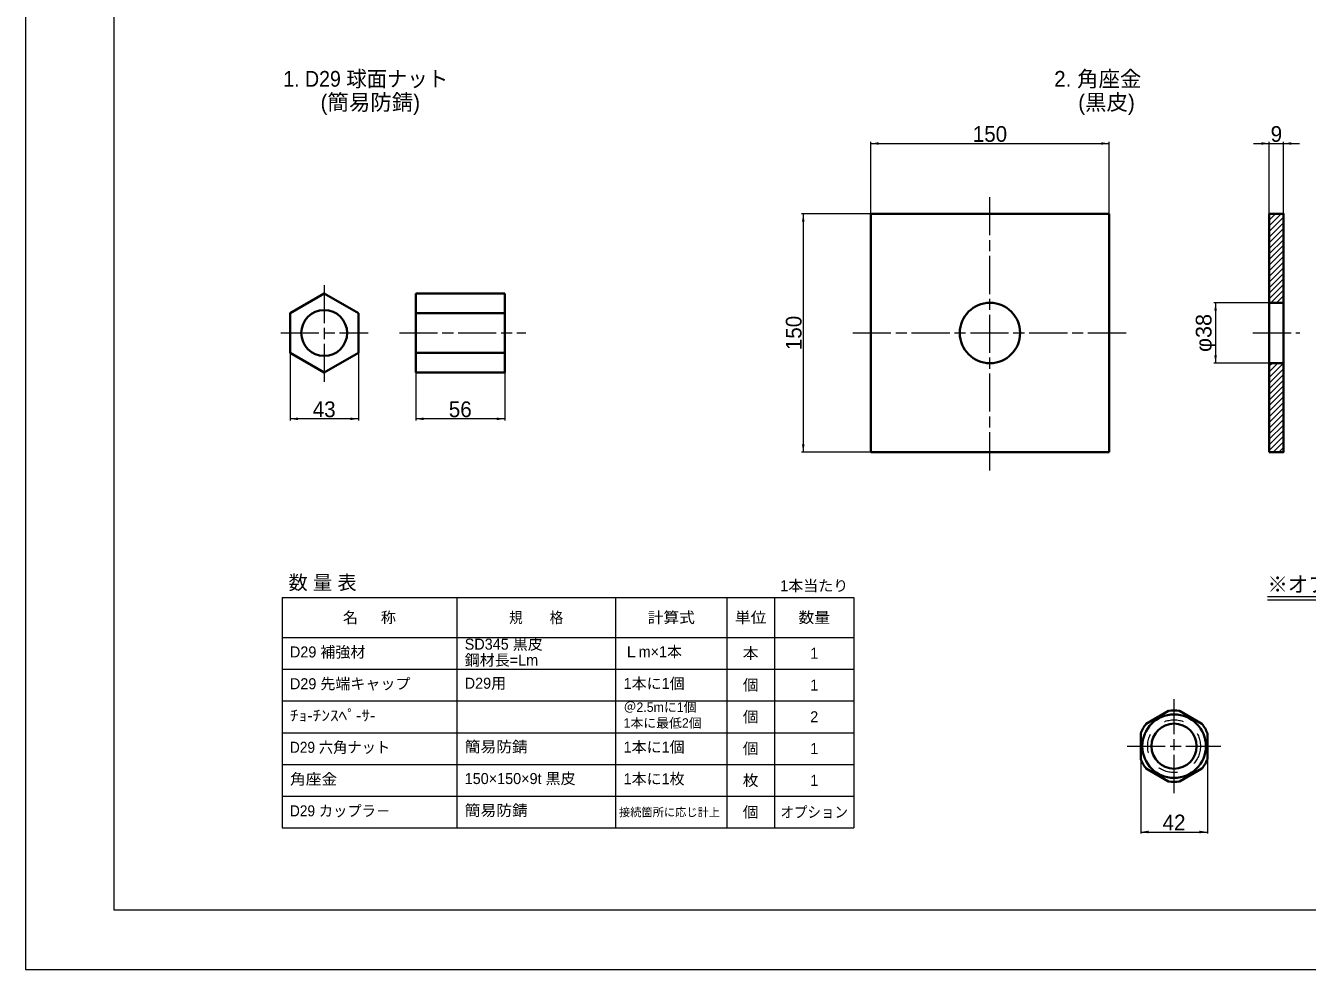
# Model space of a CAD drawing. Units: millimetres at full size, sheet at 1:2. Extents: x 2161 to 3843, y 928 to 2116.
# Drawn here: x 2161 to 2968, y 928 to 1522 of the extents above; entities that cross this region are included whole.
import ezdxf
from ezdxf.enums import TextEntityAlignment as Align

# ---------------------------------------------------------------- set-up
doc = ezdxf.new("R2010")
doc.units = ezdxf.units.MM
doc.header["$LTSCALE"] = 2
doc.linetypes.add('CHAIN', pattern=[18.5, 12, -1.5, 3.5, -1.5])
doc.linetypes.add('DASHED_SPACED', pattern=[12, 6, -6])
for name, color, linetype, lineweight in [('1外形線', 7, 'Continuous', 35), ('2 細い実線', 3, 'Continuous', 20), ('3隠れ線', 2, 'DASHED_SPACED', 13), ('4中心線', 1, 'CHAIN', 15), ('6寸法線', 4, 'Continuous', 13), ('7 枠・タイトル', 7, 'Continuous', 13), ('8 数量表', 7, 'Continuous', 13), ('Defpoints_2', 7, 'Continuous', 13)]:
    doc.layers.add(name, color=color, linetype=linetype, lineweight=lineweight)
doc.styles.add('ＭＳ Ｐゴシック', font='')
doc.styles.get('ＭＳ Ｐゴシック').set_extended_font_data('MS PGothic')
pattern_1 = [(45, (2365.846, 418.385), (-1.76777, 1.76777), [])]

# ---------------------------------------------------------------- blocks, each defined once
blk = doc.blocks.new('filled_arrow')
at = {"color": 0, "linetype": 'Continuous', "lineweight": -2}
blk.add_solid([(7.5, 1.25), (0, 0), (7.5, -1.25)], dxfattribs=at)

msp = doc.modelspace()

# ---------------------------------------------------------------- hatches: boundary and pattern name
at = {"layer": '2 細い実線'}
h = msp.add_hatch(dxfattribs=at)
h.set_pattern_fill('USER', color=256, style=0, pattern_type=2)
h.set_pattern_definition(pattern_1)
h.paths.add_polyline_path([(2952.644, 1403.286), (2943.644, 1403.286), (2943.644, 1347.286), (2952.644, 1347.286)])
h = msp.add_hatch(dxfattribs=at)
h.set_pattern_fill('USER', color=256, style=0, pattern_type=2)
h.set_pattern_definition(pattern_1)
h.paths.add_polyline_path([(2952.644, 1309.286), (2943.644, 1309.286), (2943.644, 1253.286), (2952.644, 1253.286)])

# ---------------------------------------------------------------- linework, layer by layer
at = {"layer": '1外形線'}
for p, q in [((2692.868, 1403.286), (2692.868, 1253.286)), ((2842.868, 1403.286), (2692.868, 1403.286)), ((2842.868, 1253.286), (2842.868, 1403.286)), ((2406.457, 1303.46), (2406.457, 1353.112)), ((2462.457, 1353.112), (2406.457, 1353.112)), ((2462.457, 1303.46), (2462.457, 1353.112)), ((2406.457, 1340.699), (2462.457, 1340.699)), ((2943.644, 1347.286), (2952.644, 1347.286)), ((2406.457, 1315.873), (2462.457, 1315.873)), ((2943.644, 1309.286), (2952.644, 1309.286)), ((2462.457, 1303.46), (2406.457, 1303.46)), ((2692.868, 1253.286), (2842.868, 1253.286)), ((2880.244, 1090.443), (2866.253, 1082.365)), ((2901.244, 1082.365), (2887.253, 1090.443)), ((2862.749, 1076.296), (2862.749, 1060.14)), ((2904.749, 1060.14), (2904.749, 1076.296)), ((2866.253, 1054.07), (2880.244, 1045.992)), ((2887.253, 1045.992), (2901.244, 1054.07))]:
    msp.add_line(p, q, dxfattribs=at)
for points in [[(2943.644, 1253.286), (2952.644, 1253.286), (2952.644, 1403.286), (2943.644, 1403.286)], [(2370.303, 1340.699), (2348.803, 1353.112), (2327.303, 1340.699), (2327.303, 1315.873), (2348.803, 1303.46), (2370.303, 1315.873)]]:
    msp.add_lwpolyline(points, close=True, dxfattribs=at)
for centre, radius in [((2348.803, 1328.286), 14.45), ((2767.868, 1328.286), 19), ((2883.749, 1068.218), 20), ((2883.749, 1068.218), 14.2)]:
    msp.add_circle(centre, radius, dxfattribs=at)
for start, end in [(81.03947, 98.96053), (141.03947, 158.96053), (21.03947, 38.96053), (201.03947, 218.96053), (321.03947, 338.96053), (261.03947, 278.96053)]:
    msp.add_arc((2883.749, 1068.218), 22.5, start, end, dxfattribs=at)
at = {"layer": '3隠れ線'}
msp.add_circle((2883.749, 1068.218), 16.6, dxfattribs=at)
at = {"layer": '4中心線'}
for p, q in [((2767.868, 1241.811), (2767.868, 1414.761)), ((2348.803, 1358.426), (2348.803, 1297.616)), ((2321.501, 1328.286), (2376.532, 1328.286)), ((2396.123, 1328.286), (2475.642, 1328.286)), ((2681.57, 1328.286), (2854.165, 1328.286)), ((2933.417, 1328.286), (2962.87, 1328.286)), ((2883.749, 1038.702), (2883.749, 1097.733)), ((2854.233, 1068.218), (2913.264, 1068.218))]:
    msp.add_line(p, q, dxfattribs=at)
at = {"layer": '6寸法線'}
for p, q in [((2692.868, 1403.348), (2692.868, 1448.546)), ((2692.868, 1447.546), (2842.868, 1447.546)), ((2842.868, 1403.348), (2842.868, 1448.546)), ((2933.644, 1447.546), (2962.644, 1447.546)), ((2943.644, 1403.348), (2943.644, 1448.546)), ((2952.644, 1403.348), (2952.644, 1448.546)), ((2692.805, 1403.286), (2649.341, 1403.286)), ((2650.341, 1403.286), (2650.341, 1253.286)), ((2943.581, 1347.286), (2908.875, 1347.286)), ((2909.875, 1347.286), (2909.875, 1309.286)), ((2327.303, 1315.81), (2327.303, 1273.255)), ((2370.303, 1315.81), (2370.303, 1273.255)), ((2943.581, 1309.286), (2908.875, 1309.286)), ((2406.457, 1303.397), (2406.457, 1273.255)), ((2462.457, 1303.397), (2462.457, 1273.255)), ((2370.303, 1274.255), (2327.303, 1274.255)), ((2462.457, 1274.255), (2406.457, 1274.255)), ((2692.805, 1253.286), (2649.341, 1253.286)), ((2862.749, 1060.078), (2862.749, 1013.187)), ((2904.749, 1060.078), (2904.749, 1013.187)), ((2862.749, 1014.187), (2904.749, 1014.187))]:
    msp.add_line(p, q, dxfattribs=at)
at = {"layer": '7 枠・タイトル'}
for p, q in [((2216.543, 964.961), (2216.543, 2078.514)), ((2942.556, 1162.359), (3034.619, 1162.359)), ((2942.556, 1160.359), (3034.848, 1160.359)), ((3787.239, 964.961), (2216.543, 964.961))]:
    msp.add_line(p, q, dxfattribs=at)
at = {"layer": '8 数量表'}
for p, q in [((2322.257, 1161.718), (2682.257, 1161.718)), ((2322.257, 1161.718), (2322.257, 1016.718)), ((2432.257, 1161.718), (2432.257, 1016.718)), ((2532.257, 1161.718), (2532.257, 1016.718)), ((2602.257, 1161.718), (2602.257, 1016.718)), ((2632.257, 1161.718), (2632.257, 1016.718)), ((2682.257, 1161.718), (2682.257, 1016.718)), ((2322.257, 1136.718), (2682.257, 1136.718)), ((2322.257, 1116.718), (2682.257, 1116.718)), ((2322.257, 1096.718), (2682.257, 1096.718)), ((2322.257, 1076.718), (2682.257, 1076.718)), ((2322.257, 1056.718), (2682.257, 1056.718)), ((2322.257, 1036.718), (2682.257, 1036.718)), ((2322.257, 1016.718), (2682.257, 1016.718)), ((2322.257, 1016.718), (2682.257, 1016.718))]:
    msp.add_line(p, q, dxfattribs=at)
at = {"layer": 'Defpoints_2'}
msp.add_lwpolyline([(2160.891, 927.737), (3842.891, 927.737), (3842.891, 2115.737), (2160.891, 2115.737)], close=True, dxfattribs=at)

# ---------------------------------------------------------------- block references
at = {"layer": '6寸法線', "xscale": 0.667, "yscale": 0.667}
for p in [(2692.868, 1447.546), (2952.644, 1447.546), (2327.303, 1274.255), (2406.457, 1274.255), (2862.749, 1014.187)]:
    msp.add_blockref('filled_arrow', p, dxfattribs=at)
for p, rotation in [((2842.868, 1447.546), 180), ((2943.644, 1447.546), 180), ((2650.341, 1403.286), 270), ((2909.875, 1347.286), 270), ((2909.875, 1309.286), 90), ((2370.303, 1274.255), 180), ((2462.457, 1274.255), 180), ((2650.341, 1253.286), 90), ((2904.749, 1014.187), 180)]:
    msp.add_blockref('filled_arrow', p, dxfattribs=dict(at, rotation=rotation))

# ---------------------------------------------------------------- texts
at = {"layer": '6寸法線', "style": 'ＭＳ Ｐゴシック'}
for s, p in [('150', (2767.868, 1453.546)), ('9', (2948.144, 1453.546)), ('43', (2348.803, 1280.255)), ('56', (2434.457, 1280.255)), ('42', (2883.749, 1020.187))]:
    msp.add_text(s, height=9.897, dxfattribs=at).set_placement(p, align=Align.MIDDLE_CENTER)
at = {"layer": '6寸法線', "style": 'ＭＳ Ｐゴシック', "width": 1.05}
msp.add_text('φ38', height=9.897, rotation=90, dxfattribs=at).set_placement((2902.369, 1328.286), align=Align.MIDDLE_CENTER)
at = {"layer": '6寸法線', "style": 'ＭＳ Ｐゴシック'}
msp.add_text('150', height=9.897, rotation=90, dxfattribs=at).set_placement((2644.341, 1328.286), align=Align.MIDDLE_CENTER)
at = {"layer": '7 枠・タイトル', "style": 'ＭＳ Ｐゴシック', "width": 0.95}
for s, p in [('1. D29 球面ナット', (2323.059, 1480.337)), ('※オプション品', (2942.533, 1162.195))]:
    msp.add_text(s, height=9.897, dxfattribs=at).set_placement(p, align=Align.BOTTOM_LEFT)
at = {"layer": '7 枠・タイトル', "style": 'ＭＳ Ｐゴシック'}
for s, p in [('2. 角座金', (2808.294, 1480.337)), ('(簡易防錆)', (2346.519, 1465.587)), ('(黒皮)', (2823.421, 1465.587))]:
    msp.add_text(s, height=9.897, dxfattribs=at).set_placement(p, align=Align.BOTTOM_LEFT)
at = {"layer": '8 数量表', "style": 'ＭＳ Ｐゴシック'}
for s, height, p in [('数 量 表', 8.908, (2326.33, 1164.086)), ('D29 補強材', 6.928, (2327.257, 1121.977)), ('SD345 黒皮', 6.928, (2437.257, 1126.89)), ('Ｌm×1本', 6.928, (2537.257, 1122.138)), ('鋼材長=Lm', 6.928, (2437.257, 1116.89)), ('D29 先端キャップ', 6.928, (2327.257, 1101.977)), ('D29用', 6.928, (2437.257, 1102.298)), ('1本に1個', 6.928, (2537.257, 1102.138)), ('＠2.5mに1個', 5.938, (2537.257, 1088.025)), ('1本に最低2個', 5.938, (2537.257, 1078.08)), ('1本に1個', 6.928, (2537.257, 1062.138)), ('150×150×9t 黒皮', 6.928, (2437.257, 1042.298)), ('1本に1枚', 6.928, (2537.257, 1042.138)), ('接続箇所に応じ計上', 5.181, (2534.366, 1022.494))]:
    msp.add_text(s, height=height, dxfattribs=at).set_placement(p, align=Align.BOTTOM_LEFT)
for s, p in [('1本当たり', (2657.257, 1169.218)), ('名\u3000  称', (2377.257, 1149.218)), ('1', (2657.257, 1126.718)), ('1', (2657.257, 1106.718)), ('2', (2657.257, 1086.718)), ('1', (2657.257, 1066.718)), ('1', (2657.257, 1046.718))]:
    msp.add_text(s, height=6.928, dxfattribs=at).set_placement(p, align=Align.MIDDLE_CENTER)
for s, width, p in [('規\u3000\u3000格', 0.9, (2482.257, 1149.218)), ('計算式', 1.05, (2567.257, 1149.218)), ('単位', 1.05, (2617.257, 1149.218)), ('数量', 1.05, (2657.257, 1149.218)), ('本', 1.05, (2617.257, 1126.718)), ('個', 1.05, (2617.257, 1106.718)), ('個', 1.05, (2617.257, 1086.718)), ('個', 1.05, (2617.257, 1066.718)), ('枚', 1.05, (2617.257, 1046.718)), ('個', 1.05, (2617.257, 1026.718)), ('オプション', 0.9, (2657.257, 1026.718))]:
    msp.add_text(s, height=6.928, dxfattribs=dict(at, width=width)).set_placement(p, align=Align.MIDDLE_CENTER)
for s, width, p in [('ﾁｮ-ﾁﾝｽﾍﾟ-ｻ-', 1.15, (2327.257, 1081.977)), ('D29 六角ナット', 0.95, (2327.257, 1061.977)), ('簡易防錆', 1.05, (2437.257, 1062.298)), ('角座金', 1.05, (2327.257, 1041.977)), ('D29 カップラ－', 0.95, (2327.257, 1021.977)), ('簡易防錆', 1.05, (2437.257, 1022.298))]:
    msp.add_text(s, height=6.928, dxfattribs=dict(at, width=width)).set_placement(p, align=Align.BOTTOM_LEFT)

doc.saveas('drawing.dxf')
